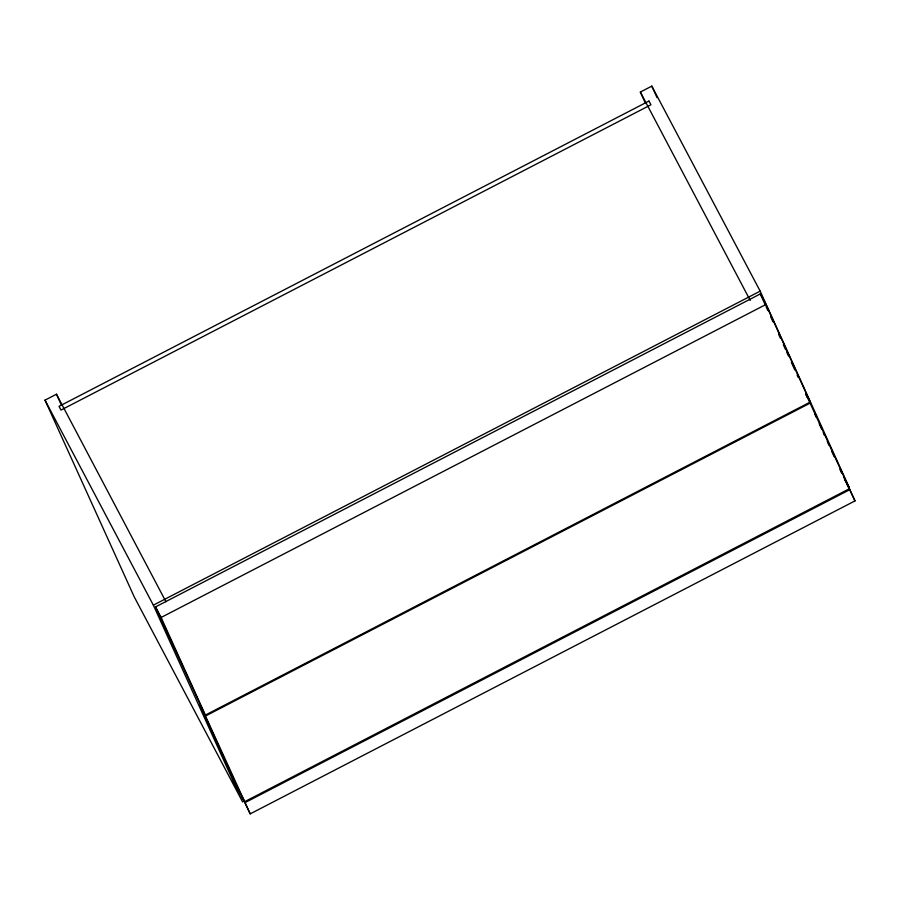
<?xml version="1.0" encoding="UTF-8"?>
<svg xmlns="http://www.w3.org/2000/svg" width="900" height="900" viewBox="0 0 900 900"><rect width="100%" height="100%" fill="white"/><g stroke="black" fill="none" stroke-linecap="round" stroke-linejoin="round"><path stroke-width="1.35" d="M45 400.151L153.36 605.171L242.64 801.967L134.269 596.947L45 400.151L56.464 394.211L165.982 601.796M645.57 103.556L640.35 92.059L651.814 86.13L760.174 291.15L849.442 487.946L843.536 476.764M153.36 605.171L760.174 291.15M155.542 606.904L760.32 293.929L765.911 304.493L810.18 402.109L205.403 715.084L161.123 617.467L155.542 606.904L244.676 801.675L849.465 488.7L806.197 394.684M161.123 617.467L765.911 304.493M205.751 715.871L810.54 402.896M849.881 489.623L855 500.895L250.211 813.87L245.093 802.586L849.881 489.623L844.504 479.306M805.849 393.896L810.18 402.109M640.35 92.059L750.229 300.431M855 500.895L846.731 483.649M245.093 802.586L239.096 791.111L200.171 705.308M250.211 813.87L241.942 796.624M760.32 293.929L764.921 304.076M766.08 306.608L767.801 310.41M770.67 316.755L772.976 321.817M778.725 334.496L780.446 338.299M783.326 344.644L785.621 349.706M786.78 352.249L788.501 356.051M791.381 362.385L794.824 369.99M797.13 375.064L798.278 377.606M806.107 394.853L807.255 397.384M814.691 413.786L816.413 417.566M819.27 423.877L821.565 428.929M823.275 432.709L824.423 435.24M827.28 441.54L829.001 445.331M831.859 451.642L834.154 456.683M839.88 469.305L841.59 473.085M651.814 86.13L657.023 97.627M56.464 394.211L61.099 404.438M648.967 101.047L59.006 406.35L60.975 410.074L650.936 104.782L648.967 101.047"/></g></svg>
